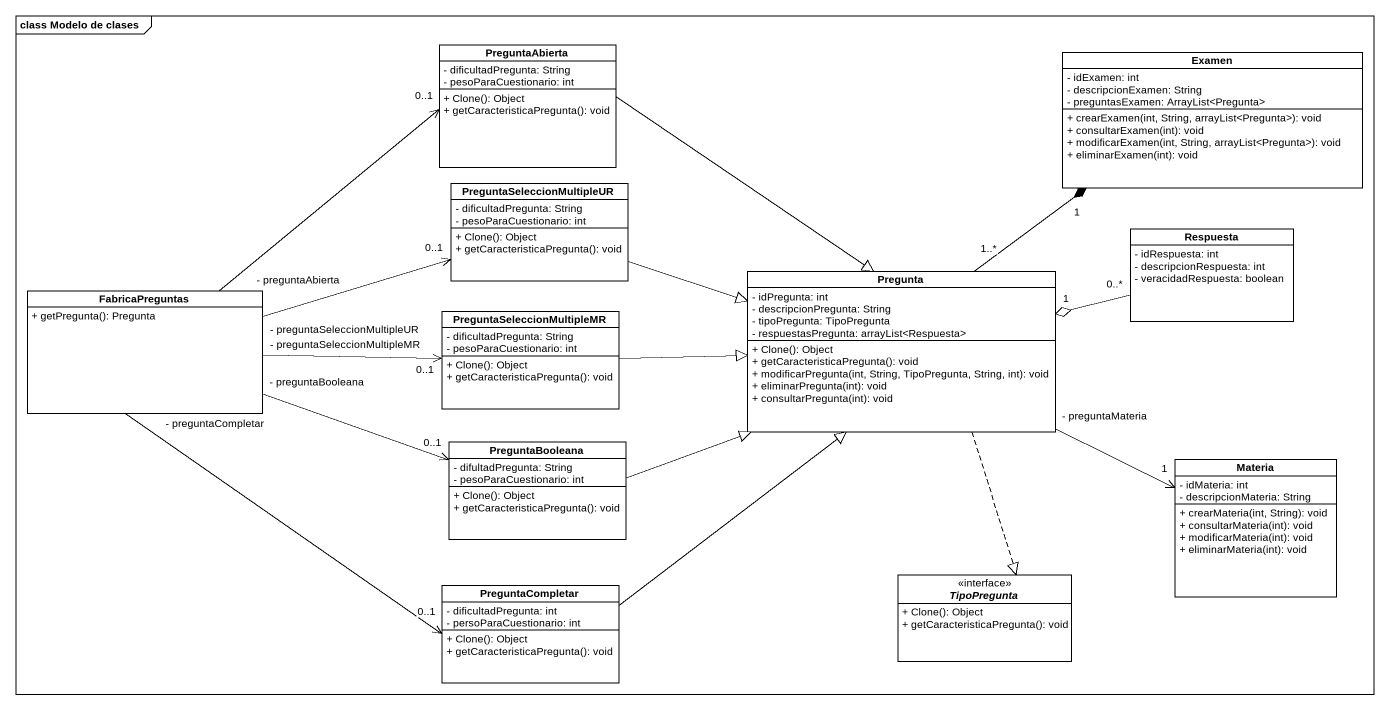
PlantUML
@startuml
mainframe class Modelo de clases
hide circle
hide empty members
skinparam classAttributeIconSize 0
class PreguntaAbierta {
  - dificultadPregunta: String
  - pesoParaCuestionario: int
  + Clone(): Object
  + getCaracteristicaPregunta(): void
}
class Examen {
  - idExamen: int
  - descripcionExamen: String
  - preguntasExamen: ArrayList<Pregunta>
  + crearExamen(int, String, arrayList<Pregunta>): void
  + consultarExamen(int): void
  + modificarExamen(int, String, arrayList<Pregunta>): void
  + eliminarExamen(int): void
}
class PreguntaSeleccionMultipleUR {
  - dificultadPregunta: String
  - pesoParaCuestionario: int
  + Clone(): Object
  + getCaracteristicaPregunta(): void
}
class Respuesta {
  - idRespuesta: int
  - descripcionRespuesta: int
  - veracidadRespuesta: boolean
}
class Pregunta {
  - idPregunta: int
  - descripcionPregunta: String
  - tipoPregunta: TipoPregunta
  - respuestasPregunta: arrayList<Respuesta>
  + Clone(): Object
  + getCaracteristicaPregunta(): void
  + modificarPregunta(int, String, TipoPregunta, String, int): void
  + eliminarPregunta(int): void
  + consultarPregunta(int): void
}
class FabricaPreguntas {
  + getPregunta(): Pregunta
}
class PreguntaSeleccionMultipleMR {
  - dificultadPregunta: String
  - pesoParaCuestionario: int
  + Clone(): Object
  + getCaracteristicaPregunta(): void
}
class PreguntaBooleana {
  - difultadPregunta: String
  - pesoParaCuestionario: int
  + Clone(): Object
  + getCaracteristicaPregunta(): void
}
class Materia {
  - idMateria: int
  - descripcionMateria: String
  + crearMateria(int, String): void
  + consultarMateria(int): void
  + modificarMateria(int): void
  + eliminarMateria(int): void
}
interface TipoPregunta <<interface>> {
  + Clone(): Object
  + getCaracteristicaPregunta(): void
}
class PreguntaCompletar {
  - dificultadPregunta: int
  - persoParaCuestionario: int
  + Clone(): Object
  + getCaracteristicaPregunta(): void
}
PreguntaAbierta --|> Pregunta
PreguntaSeleccionMultipleUR -right-|> Pregunta
Respuesta "0..*" -left-o "1" Pregunta
Pregunta "1..*" -up-* "1" Examen
Pregunta "- preguntaMateria" -right-> "1" Materia
Pregunta ..|> TipoPregunta
FabricaPreguntas "- preguntaAbierta" -up-> "0..1" PreguntaAbierta
FabricaPreguntas "- preguntaSeleccionMultipleUR" -right-> "0..1" PreguntaSeleccionMultipleUR
FabricaPreguntas "- preguntaSeleccionMultipleMR" -right-> "0..1" PreguntaSeleccionMultipleMR
FabricaPreguntas "- preguntaBooleana" -right-> "0..1" PreguntaBooleana
FabricaPreguntas "- preguntaCompletar" --> "0..1" PreguntaCompletar
PreguntaSeleccionMultipleMR -right-|> Pregunta
PreguntaBooleana -right-|> Pregunta
PreguntaCompletar -up-|> Pregunta
@enduml
